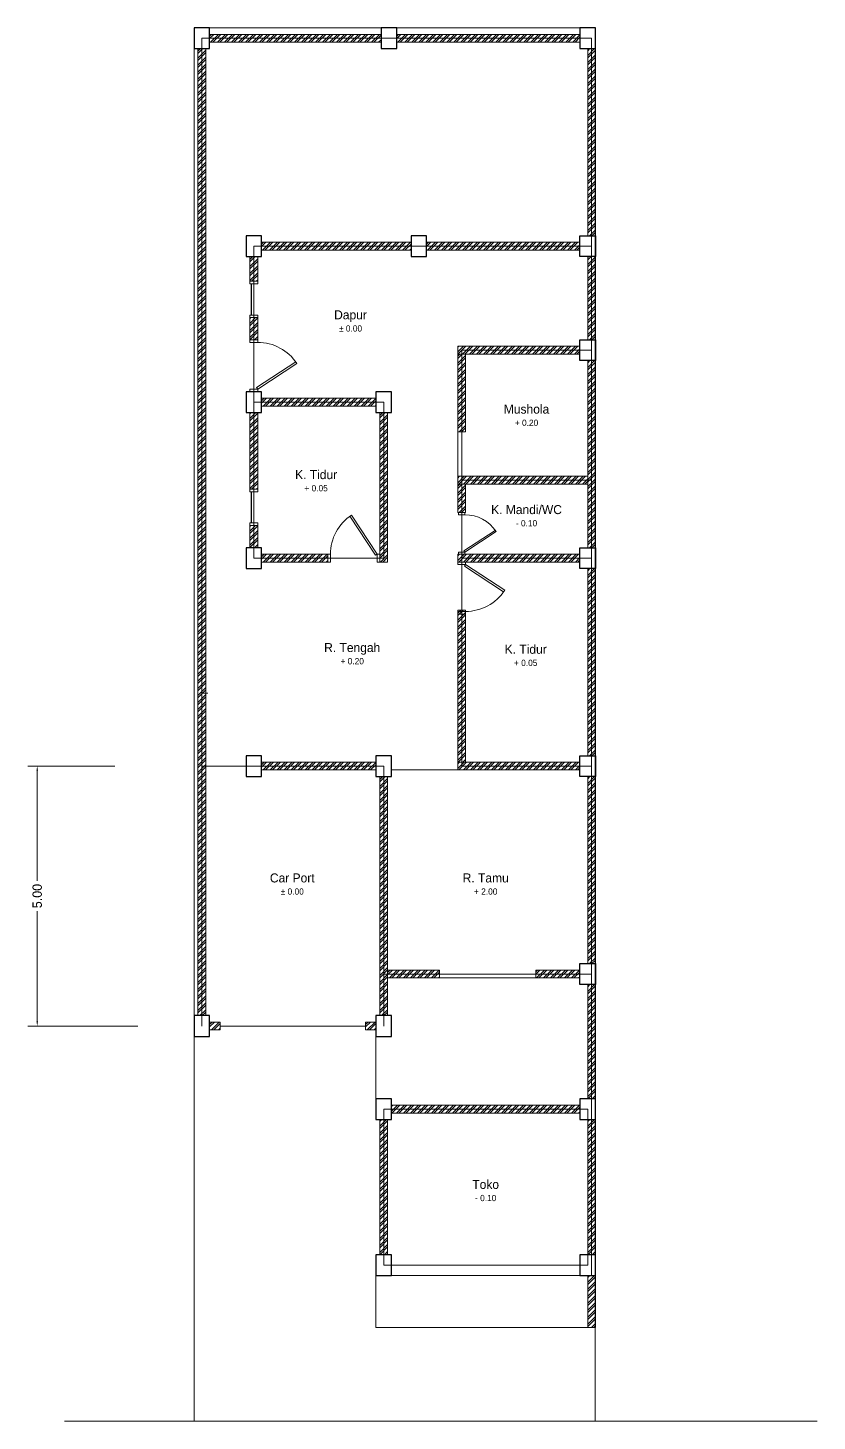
# Model space of a CAD drawing. Header units: millimetres. Extents: x 658 to 813, y 806 to 883.
# Drawn here: x 735.82 to 751, y 856 to 882.8 of the extents above; entities that cross this region are included whole.
import ezdxf

# ---------------------------------------------------------------- set-up
doc = ezdxf.new("R2010")
doc.units = ezdxf.units.MM
doc.header["$LTSCALE"] = 0.1
for name, color, linetype, lineweight in [('arsir', 14, 'Continuous', 0), ('standart', 7, 'Continuous', 9), ('Struktur', 6, 'Continuous', 30)]:
    doc.layers.add(name, color=color, linetype=linetype, lineweight=lineweight)
doc.dimstyles.new('Copy of skala 100', dxfattribs={"dimtxt": 0.18, "dimasz": 0.09, "dimexe": 0.18, "dimexo": 0.7, "dimgap": 0.05, "dimtad": 0, "dimtoh": 1, "dimzin": 0, "dimdsep": 46, "dimtxsty": 'Standard', "dimcen": 0.09, "dimclrd": 5, "dimclre": 5, "dimclrt": 4, "dimadec": 0, "dimazin": 0, "dimtfac": 1, "dimtofl": 0, "dimtmove": 0, "dimatfit": 3, "dimfxl": 1, "dimtolj": 1, "dimtzin": 0, "dimlwd": 9, "dimlwe": 9, "dimarcsym": 0})
pattern_1 = [(45, (-7734.55593, -3589.10585), (-0.0673519209, 0.0673519209), []), (45, (-7734.51103, -3589.10585), (-0.0673519209, 0.0673519209), [])]
pattern_2 = [(45, (-7734.55593, -3585.10585), (-0.0673519209, 0.0673519209), []), (45, (-7734.51103, -3585.10585), (-0.0673519209, 0.0673519209), [])]
pattern_3 = [(45, (-7727.05593, -3588.10585), (-0.0673519209, 0.0673519209), []), (45, (-7727.01103, -3588.10585), (-0.0673519209, 0.0673519209), [])]

# ---------------------------------------------------------------- blocks, each defined once
blk = doc.blocks.new('bfrg')
at = {"layer": 'standart', "color": 3}
blk.add_lwpolyline([(3175.164, 2936.018), (3174.67, 2935.266), (3174.701, 2935.245), (3175.194, 2935.997)], dxfattribs=at)
for points in [[(3174.62, 2935.116), (3174.67, 2935.116), (3174.67, 2935.266), (3174.62, 2935.266)], [(3175.62, 2935.116), (3175.57, 2935.116), (3175.57, 2935.266), (3175.62, 2935.266)]]:
    blk.add_lwpolyline(points, close=True, dxfattribs=at)
blk.add_arc((3174.67, 2935.266), 0.9, 0, 56.7111, dxfattribs=at)
blk = doc.blocks.new('*D5')
at = {"layer": 'Defpoints', "color": 0, "linetype": 'Continuous', "ltscale": 0.1}
for p in [(735.996, 868.599), (738.19, 868.599), (738.633, 863.599)]:
    blk.add_point(p, dxfattribs=at)
at = {"layer": 'standart', "color": 5, "linetype": 'Continuous', "lineweight": 9, "ltscale": 0.1}
for p, q in [((737.49, 868.599), (735.816, 868.599)), ((735.996, 868.509), (735.996, 866.389)), ((735.996, 863.689), (735.996, 865.809)), ((737.933, 863.599), (735.816, 863.599))]:
    blk.add_line(p, q, dxfattribs=at)
at = {"layer": 'standart', "color": 5, "linetype": 'Continuous', "ltscale": 0.1}
for points in [[(735.981, 868.509), (736.011, 868.509), (735.996, 868.599)], [(735.981, 863.689), (736.011, 863.689), (735.996, 863.599)]]:
    blk.add_solid(points, dxfattribs=at)
at = {"layer": 'standart', "color": 4, "linetype": 'Continuous', "ltscale": 0.1, "insert": (735.996, 866.099), "char_height": 0.18, "attachment_point": 5, "rotation": 90}
blk.add_mtext('\\A1;5.00', dxfattribs=at)

msp = doc.modelspace()

# ---------------------------------------------------------------- hatches: boundary and pattern name
at = {"layer": 'arsir', "linetype": 'Continuous', "ltscale": 0.3}
h = msp.add_hatch(dxfattribs=at)
h.set_pattern_fill('ANSI32', color=256, scale=0.01, style=0)
h.set_pattern_definition([(45, (-7735.03093, -3575.10585), (-0.0673519209, 0.0673519209), []), (45, (-7734.98603, -3575.10585), (-0.0673519209, 0.0673519209), [])])
edge = h.paths.add_edge_path()
edge.add_line((739.3133, 882.6738), (739.3133, 882.5238))
edge.add_line((742.6133, 882.6738), (742.6133, 882.5238))
edge.add_line((739.3133, 882.6738), (742.6133, 882.6738))
edge.add_line((739.3133, 882.5238), (742.6133, 882.5238))
h = msp.add_hatch(dxfattribs=at)
h.set_pattern_fill('ANSI32', color=256, scale=0.01, style=0)
h.set_pattern_definition([(45, (-7731.43093, -3575.10585), (-0.0673519209, 0.0673519209), []), (45, (-7731.38603, -3575.10585), (-0.0673519209, 0.0673519209), [])])
edge = h.paths.add_edge_path()
edge.add_line((742.9133, 882.6738), (742.9133, 882.5238))
edge.add_line((746.4383, 882.6738), (746.4383, 882.5238))
edge.add_line((742.9133, 882.6738), (746.4383, 882.6738))
edge.add_line((742.9133, 882.5238), (746.4383, 882.5238))
h = msp.add_hatch(dxfattribs=at)
h.set_pattern_fill('ANSI32', color=256, scale=0.01, style=0)
h.set_pattern_definition(pattern_1)
edge = h.paths.add_edge_path()
edge.add_line((739.0883, 863.7988), (739.2383, 863.7988))
edge.add_line((739.0883, 882.3988), (739.2383, 882.3988))
edge.add_line((739.0883, 863.7988), (739.0883, 882.3988))
edge.add_line((739.2383, 863.7988), (739.2383, 882.3988))
h = msp.add_hatch(dxfattribs=at)
h.set_pattern_fill('ANSI32', color=256, scale=0.01, style=0)
h.set_pattern_definition([(45, (-7727.05593, -3574.10585), (-0.0673519209, 0.0673519209), []), (45, (-7727.01103, -3574.10585), (-0.0673519209, 0.0673519209), [])])
edge = h.paths.add_edge_path()
edge.add_line((746.5883, 878.7988), (746.7383, 878.7988))
edge.add_line((746.5883, 882.3988), (746.7383, 882.3988))
edge.add_line((746.5883, 878.7988), (746.5883, 882.3988))
edge.add_line((746.7383, 878.7988), (746.7383, 882.3988))
h = msp.add_hatch(dxfattribs=at)
h.set_pattern_fill('ANSI32', color=256, scale=0.01, style=0)
h.set_pattern_definition([(45, (-7734.03093, -3579.10585), (-0.0673519209, 0.0673519209), []), (45, (-7733.98603, -3579.10585), (-0.0673519209, 0.0673519209), [])])
edge = h.paths.add_edge_path()
edge.add_line((740.3133, 878.6738), (740.3133, 878.5238))
edge.add_line((743.1883, 878.6738), (743.1883, 878.5238))
edge.add_line((740.3133, 878.6738), (743.1883, 878.6738))
edge.add_line((740.3133, 878.5238), (743.1883, 878.5238))
h = msp.add_hatch(dxfattribs=at)
h.set_pattern_fill('ANSI32', color=256, scale=0.01, style=0)
h.set_pattern_definition([(45, (-7730.85593, -3579.10585), (-0.0673519209, 0.0673519209), []), (45, (-7730.81103, -3579.10585), (-0.0673519209, 0.0673519209), [])])
edge = h.paths.add_edge_path()
edge.add_line((743.4883, 878.6738), (743.4883, 878.5238))
edge.add_line((746.4383, 878.6738), (746.4383, 878.5238))
edge.add_line((743.4883, 878.6738), (746.4383, 878.6738))
edge.add_line((743.4883, 878.5238), (746.4383, 878.5238))
h = msp.add_hatch(dxfattribs=at)
h.set_pattern_fill('ANSI32', color=256, scale=0.01, style=0)
h.set_pattern_definition([(45, (-7734.55593, -3584.01367), (-0.0673519209, 0.0673519209), []), (45, (-7734.51103, -3584.01367), (-0.0673519209, 0.0673519209), [])])
edge = h.paths.add_edge_path()
edge.add_line((740.0883, 877.9251), (740.2383, 877.9251))
edge.add_line((740.0883, 878.3988), (740.2383, 878.3988))
edge.add_line((740.0883, 877.9251), (740.0883, 878.3988))
edge.add_line((740.2383, 877.9251), (740.2383, 878.3988))
h = msp.add_hatch(dxfattribs=at)
h.set_pattern_fill('ANSI32', color=256, scale=0.01, style=0)
h.set_pattern_definition([(45, (-7727.05593, -3576.10585), (-0.0673519209, 0.0673519209), []), (45, (-7727.01103, -3576.10585), (-0.0673519209, 0.0673519209), [])])
edge = h.paths.add_edge_path()
edge.add_line((746.5883, 876.7988), (746.7383, 876.7988))
edge.add_line((746.5883, 878.3988), (746.7383, 878.3988))
edge.add_line((746.5883, 876.7988), (746.5883, 878.3988))
edge.add_line((746.7383, 876.7988), (746.7383, 878.3988))
h = msp.add_hatch(dxfattribs=at)
h.set_pattern_fill('ANSI32', color=256, scale=0.01, style=0)
h.set_pattern_definition(pattern_2)
edge = h.paths.add_edge_path()
edge.add_line((740.0883, 876.7988), (740.2383, 876.7988))
edge.add_line((740.0883, 877.2251), (740.2383, 877.2251))
edge.add_line((740.0883, 876.7988), (740.0883, 877.2251))
edge.add_line((740.2383, 876.7988), (740.2383, 877.2251))
h = msp.add_hatch(dxfattribs=at)
h.set_pattern_fill('ANSI32', color=256, scale=0.01, style=0)
h.set_pattern_definition([(45, (-7730.85593, -3581.10585), (-0.0673519209, 0.0673519209), []), (45, (-7730.81103, -3581.10585), (-0.0673519209, 0.0673519209), [])])
edge = h.paths.add_edge_path()
edge.add_line((744.0883, 876.6738), (744.0883, 876.5238))
edge.add_line((746.4383, 876.6738), (746.4383, 876.5238))
edge.add_line((744.0883, 876.6738), (746.4383, 876.6738))
edge.add_line((744.0883, 876.5238), (746.4383, 876.5238))
h = msp.add_hatch(dxfattribs=at)
h.set_pattern_fill('ANSI32', color=256, scale=0.01, style=0)
h.set_pattern_definition([(45, (-7730.55593, -3586.00585), (-0.0673519209, 0.0673519209), []), (45, (-7730.51103, -3586.00585), (-0.0673519209, 0.0673519209), [])])
edge = h.paths.add_edge_path()
edge.add_line((744.0883, 875.031), (744.2383, 875.031))
edge.add_line((744.0883, 876.5238), (744.2383, 876.5238))
edge.add_line((744.0883, 875.031), (744.0883, 876.5238))
edge.add_line((744.2383, 875.031), (744.2383, 876.5238))
h = msp.add_hatch(dxfattribs=at)
h.set_pattern_fill('ANSI32', color=256, scale=0.01, style=0)
h.set_pattern_definition([(45, (-7727.05593, -3580.10585), (-0.0673519209, 0.0673519209), []), (45, (-7727.01103, -3580.10585), (-0.0673519209, 0.0673519209), [])])
edge = h.paths.add_edge_path()
edge.add_line((746.5883, 872.7988), (746.7383, 872.7988))
edge.add_line((746.5883, 876.3988), (746.7383, 876.3988))
edge.add_line((746.5883, 872.7988), (746.5883, 876.3988))
edge.add_line((746.7383, 872.7988), (746.7383, 876.3988))
h = msp.add_hatch(dxfattribs=at)
h.set_pattern_fill('ANSI32', color=256, scale=0.01, style=0)
h.set_pattern_definition([(45, (-7734.55593, -3582.10585), (-0.0673519209, 0.0673519209), []), (45, (-7734.51103, -3582.10585), (-0.0673519209, 0.0673519209), [])])
edge = h.paths.add_edge_path()
edge.add_line((740.3133, 875.6738), (740.3133, 875.5238))
edge.add_line((742.5133, 875.6738), (742.5133, 875.5238))
edge.add_line((740.3133, 875.6738), (742.5133, 875.6738))
edge.add_line((740.3133, 875.5238), (742.5133, 875.5238))
h = msp.add_hatch(dxfattribs=at)
h.set_pattern_fill('ANSI32', color=256, scale=0.01, style=0)
h.set_pattern_definition([(45, (-7734.55593, -3588.01367), (-0.0673519209, 0.0673519209), []), (45, (-7734.51103, -3588.01367), (-0.0673519209, 0.0673519209), [])])
edge = h.paths.add_edge_path()
edge.add_line((740.0883, 873.9251), (740.2383, 873.9251))
edge.add_line((740.0883, 875.3988), (740.2383, 875.3988))
edge.add_line((740.0883, 873.9251), (740.0883, 875.3988))
edge.add_line((740.2383, 873.9251), (740.2383, 875.3988))
h = msp.add_hatch(dxfattribs=at)
h.set_pattern_fill('ANSI32', color=256, scale=0.01, style=0)
h.set_pattern_definition([(45, (-7732.05593, -3589.30585), (-0.0673519209, 0.0673519209), []), (45, (-7732.01103, -3589.30585), (-0.0673519209, 0.0673519209), [])])
edge = h.paths.add_edge_path()
edge.add_line((742.5883, 872.5238), (742.7383, 872.5238))
edge.add_line((742.5883, 875.3988), (742.7383, 875.3988))
edge.add_line((742.5883, 872.5238), (742.5883, 875.3988))
edge.add_line((742.7383, 872.5238), (742.7383, 875.3988))
h = msp.add_hatch(dxfattribs=at)
h.set_pattern_fill('ANSI32', color=256, scale=0.01, style=0)
h.set_pattern_definition([(45, (-7730.70593, -3583.60585), (-0.0673519209, 0.0673519209), []), (45, (-7730.66103, -3583.60585), (-0.0673519209, 0.0673519209), [])])
edge = h.paths.add_edge_path()
edge.add_line((744.0883, 874.1738), (744.0883, 874.0238))
edge.add_line((746.5883, 874.1738), (746.5883, 874.0238))
edge.add_line((744.0883, 874.1738), (746.5883, 874.1738))
edge.add_line((744.0883, 874.0238), (746.5883, 874.0238))
h = msp.add_hatch(dxfattribs=at)
h.set_pattern_fill('ANSI32', color=256, scale=0.01, style=0)
h.set_pattern_definition([(45, (-7730.55593, -3588.50585), (-0.0673519209, 0.0673519209), []), (45, (-7730.51103, -3588.50585), (-0.0673519209, 0.0673519209), [])])
edge = h.paths.add_edge_path()
edge.add_line((744.0883, 873.4738), (744.2383, 873.4738))
edge.add_line((744.0883, 874.0238), (744.2383, 874.0238))
edge.add_line((744.0883, 873.4738), (744.0883, 874.0238))
edge.add_line((744.2383, 873.4738), (744.2383, 874.0238))
h = msp.add_hatch(dxfattribs=at)
h.set_pattern_fill('ANSI32', color=256, scale=0.01, style=0)
h.set_pattern_definition(pattern_1)
edge = h.paths.add_edge_path()
edge.add_line((740.0883, 872.7988), (740.2383, 872.7988))
edge.add_line((740.0883, 873.2251), (740.2383, 873.2251))
edge.add_line((740.0883, 872.7988), (740.0883, 873.2251))
edge.add_line((740.2383, 872.7988), (740.2383, 873.2251))
h = msp.add_hatch(dxfattribs=at)
h.set_pattern_fill('ANSI32', color=256, scale=0.01, style=0)
h.set_pattern_definition(pattern_2)
edge = h.paths.add_edge_path()
edge.add_line((740.3133, 872.6738), (740.3133, 872.5238))
edge.add_line((741.5883, 872.6738), (741.5883, 872.5238))
edge.add_line((740.3133, 872.6738), (741.5883, 872.6738))
edge.add_line((740.3133, 872.5238), (741.5883, 872.5238))
h = msp.add_hatch(dxfattribs=at)
h.set_pattern_fill('ANSI32', color=256, scale=0.01, style=0)
h.set_pattern_definition([(45, (-7730.70593, -3585.10585), (-0.0673519209, 0.0673519209), []), (45, (-7730.66103, -3585.10585), (-0.0673519209, 0.0673519209), [])])
edge = h.paths.add_edge_path()
edge.add_line((744.0883, 872.6738), (744.0883, 872.5238))
edge.add_line((746.4383, 872.6738), (746.4383, 872.5238))
edge.add_line((744.0883, 872.6738), (746.4383, 872.6738))
edge.add_line((744.0883, 872.5238), (746.4383, 872.5238))
h = msp.add_hatch(dxfattribs=at)
h.set_pattern_fill('ANSI32', color=256, scale=0.01, style=0)
h.set_pattern_definition([(45, (-7727.05593, -3584.10585), (-0.0673519209, 0.0673519209), []), (45, (-7727.01103, -3584.10585), (-0.0673519209, 0.0673519209), [])])
edge = h.paths.add_edge_path()
edge.add_line((746.5883, 868.7988), (746.7383, 868.7988))
edge.add_line((746.5883, 872.3988), (746.7383, 872.3988))
edge.add_line((746.5883, 868.7988), (746.5883, 872.3988))
edge.add_line((746.7383, 868.7988), (746.7383, 872.3988))
h = msp.add_hatch(dxfattribs=at)
h.set_pattern_fill('ANSI32', color=256, scale=0.01, style=0)
h.set_pattern_definition([(45, (-7730.55593, -3593.10585), (-0.0673519209, 0.0673519209), []), (45, (-7730.51103, -3593.10585), (-0.0673519209, 0.0673519209), [])])
edge = h.paths.add_edge_path()
edge.add_line((744.0883, 868.6738), (744.2383, 868.6738))
edge.add_line((744.0883, 871.5988), (744.2383, 871.5988))
edge.add_line((744.0883, 868.6738), (744.0883, 871.5988))
edge.add_line((744.2383, 868.6738), (744.2383, 871.5988))
h = msp.add_hatch(dxfattribs=at)
h.set_pattern_fill('ANSI32', color=256, scale=0.01, style=0)
h.set_pattern_definition(pattern_1)
edge = h.paths.add_edge_path()
edge.add_line((740.3133, 868.6738), (740.3133, 868.5238))
edge.add_line((742.5133, 868.6738), (742.5133, 868.5238))
edge.add_line((740.3133, 868.6738), (742.5133, 868.6738))
edge.add_line((740.3133, 868.5238), (742.5133, 868.5238))
h = msp.add_hatch(dxfattribs=at)
h.set_pattern_fill('ANSI32', color=256, scale=0.01, style=0)
h.set_pattern_definition([(45, (-7730.70593, -3589.10585), (-0.0673519209, 0.0673519209), []), (45, (-7730.66103, -3589.10585), (-0.0673519209, 0.0673519209), [])])
edge = h.paths.add_edge_path()
edge.add_line((744.0883, 868.6738), (744.0883, 868.5238))
edge.add_line((746.4383, 868.6738), (746.4383, 868.5238))
edge.add_line((744.0883, 868.6738), (746.4383, 868.6738))
edge.add_line((744.0883, 868.5238), (746.4383, 868.5238))
h = msp.add_hatch(dxfattribs=at)
h.set_pattern_fill('ANSI32', color=256, scale=0.01, style=0)
h.set_pattern_definition([(45, (-7731.05593, -3589.10585), (-0.0673519209, 0.0673519209), []), (45, (-7731.01103, -3589.10585), (-0.0673519209, 0.0673519209), [])])
edge = h.paths.add_edge_path()
edge.add_line((742.5883, 863.7988), (742.7383, 863.7988))
edge.add_line((742.5883, 868.3988), (742.7383, 868.3988))
edge.add_line((742.5883, 863.7988), (742.5883, 868.3988))
edge.add_line((742.7383, 863.7988), (742.7383, 868.3988))
h = msp.add_hatch(dxfattribs=at)
h.set_pattern_fill('ANSI32', color=256, scale=0.01, style=0)
h.set_pattern_definition(pattern_3)
edge = h.paths.add_edge_path()
edge.add_line((746.5883, 864.7988), (746.7383, 864.7988))
edge.add_line((746.5883, 868.3988), (746.7383, 868.3988))
edge.add_line((746.5883, 864.7988), (746.5883, 868.3988))
edge.add_line((746.7383, 864.7988), (746.7383, 868.3988))
h = msp.add_hatch(dxfattribs=at)
h.set_pattern_fill('ANSI32', color=256, scale=0.01, style=0)
h.set_pattern_definition(pattern_3)
edge = h.paths.add_edge_path()
edge.add_line((746.5883, 864.7988), (746.7383, 864.7988))
edge.add_line((746.5883, 868.3988), (746.7383, 868.3988))
edge.add_line((746.5883, 864.7988), (746.5883, 868.3988))
edge.add_line((746.7383, 864.7988), (746.7383, 868.3988))
h = msp.add_hatch(dxfattribs=at)
h.set_pattern_fill('ANSI32', color=256, scale=0.01, style=0)
h.set_pattern_definition([(45, (-7732.13093, -3593.10585), (-0.0673519209, 0.0673519209), []), (45, (-7732.08603, -3593.10585), (-0.0673519209, 0.0673519209), [])])
edge = h.paths.add_edge_path()
edge.add_line((742.7383, 864.6738), (742.7383, 864.5238))
edge.add_line((743.7383, 864.6738), (743.7383, 864.5238))
edge.add_line((742.7383, 864.6738), (743.7383, 864.6738))
edge.add_line((742.7383, 864.5238), (743.7383, 864.5238))
h = msp.add_hatch(dxfattribs=at)
h.set_pattern_fill('ANSI32', color=256, scale=0.01, style=0)
h.set_pattern_definition([(45, (-7729.43093, -3593.10585), (-0.0673519209, 0.0673519209), []), (45, (-7729.38603, -3593.10585), (-0.0673519209, 0.0673519209), [])])
edge = h.paths.add_edge_path()
edge.add_line((745.5883, 864.6738), (745.5883, 864.5238))
edge.add_line((746.4383, 864.6738), (746.4383, 864.5238))
edge.add_line((745.5883, 864.6738), (746.4383, 864.6738))
edge.add_line((745.5883, 864.5238), (746.4383, 864.5238))
h = msp.add_hatch(dxfattribs=at)
h.set_pattern_fill('ANSI32', color=256, scale=0.01, style=0)
h.set_pattern_definition([(45, (-7727.05593, -3592.10585), (-0.0673519209, 0.0673519209), []), (45, (-7727.01103, -3592.10585), (-0.0673519209, 0.0673519209), [])])
edge = h.paths.add_edge_path()
edge.add_line((746.5883, 862.1988), (746.7383, 862.1988))
edge.add_line((746.5883, 864.3988), (746.7383, 864.3988))
edge.add_line((746.5883, 862.1988), (746.5883, 864.3988))
edge.add_line((746.7383, 862.1988), (746.7383, 864.3988))
h = msp.add_hatch(dxfattribs=at)
h.set_pattern_fill('ANSI32', color=256, scale=0.01, style=0)
h.set_pattern_definition([(45, (-7735.55593, -3594.10585), (-0.0673519209, 0.0673519209), []), (45, (-7735.51103, -3594.10585), (-0.0673519209, 0.0673519209), [])])
edge = h.paths.add_edge_path()
edge.add_line((739.3133, 863.6738), (739.3133, 863.5238))
edge.add_line((739.5133, 863.6738), (739.5133, 863.5238))
edge.add_line((739.3133, 863.6738), (739.5133, 863.6738))
edge.add_line((739.3133, 863.5238), (739.5133, 863.5238))
h = msp.add_hatch(dxfattribs=at)
h.set_pattern_fill('ANSI32', color=256, scale=0.01, style=0)
h.set_pattern_definition([(45, (-7732.55593, -3594.10585), (-0.0673519209, 0.0673519209), []), (45, (-7732.51103, -3594.10585), (-0.0673519209, 0.0673519209), [])])
edge = h.paths.add_edge_path()
edge.add_line((742.3133, 863.6738), (742.3133, 863.5238))
edge.add_line((742.5133, 863.6738), (742.5133, 863.5238))
edge.add_line((742.3133, 863.6738), (742.5133, 863.6738))
edge.add_line((742.3133, 863.5238), (742.5133, 863.5238))
h = msp.add_hatch(dxfattribs=at)
h.set_pattern_fill('ANSI32', color=256, scale=0.01, style=0)
h.set_pattern_definition([(45, (-7729.43093, -3595.70585), (-0.0673519209, 0.0673519209), []), (45, (-7729.38603, -3595.70585), (-0.0673519209, 0.0673519209), [])])
edge = h.paths.add_edge_path()
edge.add_line((742.8133, 862.0738), (742.8133, 861.9238))
edge.add_line((746.4383, 862.0738), (746.4383, 861.9238))
edge.add_line((742.8133, 862.0738), (746.4383, 862.0738))
edge.add_line((742.8133, 861.9238), (746.4383, 861.9238))
h = msp.add_hatch(dxfattribs=at)
h.set_pattern_fill('ANSI32', color=256, scale=0.01, style=0)
h.set_pattern_definition([(45, (-7732.05593, -3602.70585), (-0.0673519209, 0.0673519209), []), (45, (-7732.01103, -3602.70585), (-0.0673519209, 0.0673519209), [])])
edge = h.paths.add_edge_path()
edge.add_line((742.5883, 859.1988), (742.7383, 859.1988))
edge.add_line((742.5883, 861.7988), (742.7383, 861.7988))
edge.add_line((742.5883, 859.1988), (742.5883, 861.7988))
edge.add_line((742.7383, 859.1988), (742.7383, 861.7988))
h = msp.add_hatch(dxfattribs=at)
h.set_pattern_fill('ANSI32', color=256, scale=0.01, style=0)
h.set_pattern_definition([(45, (-7728.05593, -3602.70585), (-0.0673519209, 0.0673519209), []), (45, (-7728.01103, -3602.70585), (-0.0673519209, 0.0673519209), [])])
edge = h.paths.add_edge_path()
edge.add_line((746.5883, 859.1988), (746.7383, 859.1988))
edge.add_line((746.5883, 861.7988), (746.7383, 861.7988))
edge.add_line((746.5883, 859.1988), (746.5883, 861.7988))
edge.add_line((746.7383, 859.1988), (746.7383, 861.7988))
h = msp.add_hatch(dxfattribs=at)
h.set_pattern_fill('ANSI32', color=256, scale=0.01, style=0)
h.set_pattern_definition([(45, (-7728.05593, -3605.70585), (-0.0673519209, 0.0673519209), []), (45, (-7728.01103, -3605.70585), (-0.0673519209, 0.0673519209), [])])
edge = h.paths.add_edge_path()
edge.add_line((746.5883, 857.7988), (746.7383, 857.7988))
edge.add_line((746.5883, 858.7988), (746.7383, 858.7988))
edge.add_line((746.5883, 857.7988), (746.5883, 858.7988))
edge.add_line((746.7383, 857.7988), (746.7383, 858.7988))

# ---------------------------------------------------------------- linework, layer by layer
at = {"layer": 'standart', "color": 7, "linetype": 'Continuous', "ltscale": 0.3}
for p, q in [((739.1633, 878.5988), (739.1633, 882.5988)), ((739.1633, 882.5988), (746.6633, 882.5988)), ((746.6633, 882.5988), (746.6633, 858.7988)), ((739.1633, 875.5988), (739.1633, 878.5988)), ((740.1633, 878.5988), (746.6633, 878.5988)), ((740.1633, 872.5988), (740.1633, 878.5988)), ((744.1633, 876.5988), (744.1633, 868.5988)), ((744.1633, 876.5988), (746.6633, 876.5988)), ((739.1633, 872.5988), (739.1633, 875.5988)), ((740.1633, 875.5988), (742.6633, 875.5988)), ((742.6633, 872.5988), (742.6633, 875.5988)), ((744.1633, 874.0988), (746.6633, 874.0988)), ((739.1633, 868.5988), (739.1633, 872.5988)), ((740.1633, 872.5988), (742.6633, 872.5988)), ((744.1633, 872.5988), (746.6633, 872.5988)), ((739.1633, 869.9988), (739.2777, 869.9988)), ((739.1633, 863.5988), (739.1633, 868.5988)), ((739.1633, 868.5988), (742.6633, 868.5988)), ((742.6633, 863.5988), (742.6633, 868.5988)), ((744.1633, 868.5988), (746.6633, 868.5988)), ((746.6633, 864.5988), (742.6633, 864.5988))]:
    msp.add_line(p, q, dxfattribs=at)
at = {"layer": 'standart', "ltscale": 0.3}
for p, q in [((739.3133, 882.6738), (739.3133, 882.5988)), ((739.3133, 882.6738), (742.6133, 882.6738)), ((739.3133, 882.5238), (739.3133, 882.5988)), ((742.6133, 882.6738), (742.6133, 882.5988)), ((742.6133, 882.5238), (742.6133, 882.5988)), ((742.9133, 882.6738), (742.9133, 882.5988)), ((742.9133, 882.6738), (746.4383, 882.6738)), ((742.9133, 882.5238), (742.9133, 882.5988)), ((746.4383, 882.6738), (746.4383, 882.5988)), ((746.4383, 882.5238), (746.4383, 882.5988)), ((739.0883, 863.7988), (739.0883, 882.3988)), ((739.0883, 882.3988), (739.1633, 882.3988)), ((739.2383, 882.3988), (739.1633, 882.3988)), ((739.2383, 863.7988), (739.2383, 882.3988)), ((739.3133, 882.5238), (742.6133, 882.5238)), ((742.9133, 882.5238), (746.4383, 882.5238)), ((746.5883, 878.7988), (746.5883, 882.3988)), ((746.5883, 882.3988), (746.6633, 882.3988)), ((746.7383, 882.3988), (746.6633, 882.3988)), ((746.7383, 878.7988), (746.7383, 882.3988)), ((746.5883, 878.7988), (746.6633, 878.7988)), ((746.7383, 878.7988), (746.6633, 878.7988)), ((740.3133, 878.6738), (740.3133, 878.5988)), ((740.3133, 878.6738), (743.1883, 878.6738)), ((740.3133, 878.5238), (740.3133, 878.5988)), ((740.3133, 878.5238), (743.1883, 878.5238)), ((743.1883, 878.6738), (743.1883, 878.5988)), ((743.1883, 878.5238), (743.1883, 878.5988)), ((743.4883, 878.6738), (743.4883, 878.5988)), ((743.4883, 878.6738), (746.4383, 878.6738)), ((743.4883, 878.5238), (743.4883, 878.5988)), ((743.4883, 878.5238), (746.4383, 878.5238)), ((746.4383, 878.6738), (746.4383, 878.5988)), ((746.4383, 878.5238), (746.4383, 878.5988)), ((740.0883, 877.9251), (740.0883, 878.3988)), ((740.0883, 878.3988), (740.1633, 878.3988)), ((740.2383, 878.3988), (740.1633, 878.3988)), ((740.2383, 877.9251), (740.2383, 878.3988)), ((746.5883, 876.7988), (746.5883, 878.3988)), ((746.5883, 878.3988), (746.6633, 878.3988)), ((746.7383, 878.3988), (746.6633, 878.3988)), ((746.7383, 876.7988), (746.7383, 878.3988)), ((740.0883, 877.9251), (740.1633, 877.9251)), ((740.2383, 877.9251), (740.1633, 877.9251)), ((740.0883, 876.7988), (740.0883, 877.2251)), ((740.0883, 877.2251), (740.1633, 877.2251)), ((740.2383, 877.2251), (740.1633, 877.2251)), ((740.2383, 876.7988), (740.2383, 877.2251)), ((740.0883, 876.7988), (740.1633, 876.7988)), ((740.2383, 876.7988), (740.1633, 876.7988)), ((744.0883, 876.6738), (744.0883, 876.5988)), ((744.0883, 876.6738), (746.4383, 876.6738)), ((746.4383, 876.6738), (746.4383, 876.5988)), ((746.5883, 876.7988), (746.6633, 876.7988)), ((746.7383, 876.7988), (746.6633, 876.7988)), ((744.0883, 876.5238), (744.0883, 876.5988)), ((744.0883, 876.5238), (746.4383, 876.5238)), ((744.0883, 875.031), (744.0883, 876.5238)), ((744.0883, 876.5238), (744.1633, 876.5238)), ((744.2383, 876.5238), (744.1633, 876.5238)), ((744.2383, 875.031), (744.2383, 876.5238)), ((746.4383, 876.5238), (746.4383, 876.5988)), ((746.5883, 872.7988), (746.5883, 876.3988)), ((746.5883, 876.3988), (746.6633, 876.3988)), ((746.7383, 876.3988), (746.6633, 876.3988)), ((746.7383, 872.7988), (746.7383, 876.3988)), ((740.3133, 875.6738), (740.3133, 875.5988)), ((740.3133, 875.6738), (742.5133, 875.6738)), ((740.3133, 875.5238), (740.3133, 875.5988)), ((742.5133, 875.6738), (742.5133, 875.5988)), ((742.5133, 875.5238), (742.5133, 875.5988)), ((740.0883, 873.9251), (740.0883, 875.3988)), ((740.0883, 875.3988), (740.1633, 875.3988)), ((740.2383, 875.3988), (740.1633, 875.3988)), ((740.2383, 873.9251), (740.2383, 875.3988)), ((740.3133, 875.5238), (742.5133, 875.5238)), ((742.5883, 872.5238), (742.5883, 875.3988)), ((742.5883, 875.3988), (742.6633, 875.3988)), ((742.7383, 875.3988), (742.6633, 875.3988)), ((742.7383, 872.5238), (742.7383, 875.3988)), ((744.0883, 875.031), (744.1633, 875.031)), ((744.2383, 875.031), (744.1633, 875.031)), ((744.0883, 874.1738), (744.0883, 874.0988)), ((744.0883, 874.1738), (746.5883, 874.1738)), ((744.0883, 874.0238), (744.0883, 874.0988)), ((744.0883, 874.0238), (746.5883, 874.0238)), ((744.0883, 873.4738), (744.0883, 874.0238)), ((744.0883, 874.0238), (744.1633, 874.0238)), ((744.2383, 874.0238), (744.1633, 874.0238)), ((744.2383, 873.4738), (744.2383, 874.0238)), ((746.5883, 874.1738), (746.5883, 874.0988)), ((746.5883, 874.0238), (746.5883, 874.0988)), ((740.0883, 873.9251), (740.1633, 873.9251)), ((740.2383, 873.9251), (740.1633, 873.9251)), ((744.0883, 873.4738), (744.1633, 873.4738)), ((744.2383, 873.4738), (744.1633, 873.4738)), ((740.0883, 872.7988), (740.0883, 873.2251)), ((740.0883, 873.2251), (740.1633, 873.2251)), ((740.2383, 873.2251), (740.1633, 873.2251)), ((740.2383, 872.7988), (740.2383, 873.2251)), ((740.0883, 872.7988), (740.1633, 872.7988)), ((740.2383, 872.7988), (740.1633, 872.7988)), ((740.3133, 872.6738), (740.3133, 872.5988)), ((740.3133, 872.6738), (741.5883, 872.6738)), ((741.5883, 872.6738), (741.5883, 872.5988)), ((744.0883, 872.6738), (744.0883, 872.5988)), ((744.0883, 872.6738), (746.4383, 872.6738)), ((746.4383, 872.6738), (746.4383, 872.5988)), ((746.5883, 872.7988), (746.6633, 872.7988)), ((746.7383, 872.7988), (746.6633, 872.7988)), ((740.3133, 872.5238), (740.3133, 872.5988)), ((740.3133, 872.5238), (741.5883, 872.5238)), ((741.5883, 872.5238), (741.5883, 872.5988)), ((742.5883, 872.5238), (742.6633, 872.5238)), ((742.7383, 872.5238), (742.6633, 872.5238)), ((744.0883, 872.5238), (744.0883, 872.5988)), ((744.0883, 872.5238), (746.4383, 872.5238)), ((746.4383, 872.5238), (746.4383, 872.5988)), ((746.5883, 868.7988), (746.5883, 872.3988)), ((746.5883, 872.3988), (746.6633, 872.3988)), ((746.7383, 872.3988), (746.6633, 872.3988)), ((746.7383, 868.7988), (746.7383, 872.3988)), ((744.0883, 868.6738), (744.0883, 871.5988)), ((744.0883, 871.5988), (744.1633, 871.5988)), ((744.2383, 871.5988), (744.1633, 871.5988)), ((744.2383, 868.6738), (744.2383, 871.5988)), ((740.3133, 868.6738), (740.3133, 868.5988)), ((740.3133, 868.6738), (742.5133, 868.6738)), ((740.3133, 868.5238), (740.3133, 868.5988)), ((742.5133, 868.6738), (742.5133, 868.5988)), ((742.5133, 868.5238), (742.5133, 868.5988)), ((744.0883, 868.6738), (744.0883, 868.5988)), ((744.0883, 868.6738), (746.4383, 868.6738)), ((744.0883, 868.6738), (744.1633, 868.6738)), ((744.0883, 868.5238), (744.0883, 868.5988)), ((744.2383, 868.6738), (744.1633, 868.6738)), ((746.4383, 868.6738), (746.4383, 868.5988)), ((746.4383, 868.5238), (746.4383, 868.5988)), ((746.5883, 868.7988), (746.6633, 868.7988)), ((746.7383, 868.7988), (746.6633, 868.7988)), ((740.3133, 868.5238), (742.5133, 868.5238)), ((742.5883, 863.7988), (742.5883, 868.3988)), ((742.5883, 868.3988), (742.6633, 868.3988)), ((742.7383, 868.3988), (742.6633, 868.3988)), ((742.7383, 863.7988), (742.7383, 868.3988)), ((744.0883, 868.5238), (746.4383, 868.5238)), ((746.5883, 864.7988), (746.5883, 868.3988)), ((746.5883, 868.3988), (746.6633, 868.3988)), ((746.5883, 864.7988), (746.5883, 868.3988)), ((746.5883, 868.3988), (746.6633, 868.3988)), ((746.7383, 868.3988), (746.6633, 868.3988)), ((746.7383, 868.3988), (746.6633, 868.3988)), ((746.7383, 864.7988), (746.7383, 868.3988)), ((746.7383, 864.7988), (746.7383, 868.3988)), ((742.7383, 864.6738), (742.7383, 864.5988)), ((742.7383, 864.6738), (743.7383, 864.6738)), ((742.7383, 864.5238), (742.7383, 864.5988)), ((743.7383, 864.6738), (743.7383, 864.5988)), ((743.7383, 864.5238), (743.7383, 864.5988)), ((745.5883, 864.6738), (745.5883, 864.5988)), ((745.5883, 864.6738), (746.4383, 864.6738)), ((745.5883, 864.5238), (745.5883, 864.5988)), ((746.4383, 864.6738), (746.4383, 864.5988)), ((746.4383, 864.5238), (746.4383, 864.5988)), ((746.5883, 864.7988), (746.6633, 864.7988)), ((746.5883, 864.7988), (746.6633, 864.7988)), ((746.7383, 864.7988), (746.6633, 864.7988)), ((746.7383, 864.7988), (746.6633, 864.7988)), ((742.7383, 864.5238), (743.7383, 864.5238)), ((745.5883, 864.5238), (746.4383, 864.5238)), ((746.5883, 862.1988), (746.5883, 864.3988)), ((746.5883, 864.3988), (746.6633, 864.3988)), ((746.7383, 864.3988), (746.6633, 864.3988)), ((746.7383, 862.1988), (746.7383, 864.3988)), ((739.0883, 863.7988), (739.1633, 863.7988)), ((739.2383, 863.7988), (739.1633, 863.7988)), ((742.5883, 863.7988), (742.6633, 863.7988)), ((742.7383, 863.7988), (742.6633, 863.7988)), ((739.3133, 863.6738), (739.3133, 863.5988)), ((739.3133, 863.6738), (739.5133, 863.6738)), ((739.3133, 863.5238), (739.3133, 863.5988)), ((739.3133, 863.5238), (739.5133, 863.5238)), ((739.5133, 863.6738), (739.5133, 863.5988)), ((739.5133, 863.5238), (739.5133, 863.5988)), ((742.3133, 863.6738), (742.3133, 863.5988)), ((742.3133, 863.6738), (742.5133, 863.6738)), ((742.3133, 863.5238), (742.3133, 863.5988)), ((742.3133, 863.5238), (742.5133, 863.5238)), ((742.5133, 863.6738), (742.5133, 863.5988)), ((742.5133, 863.5238), (742.5133, 863.5988)), ((746.5883, 862.1988), (746.6633, 862.1988)), ((746.7383, 862.1988), (746.6633, 862.1988)), ((742.8133, 862.0738), (742.8133, 861.9988)), ((742.8133, 862.0738), (746.4383, 862.0738)), ((742.8133, 861.9238), (742.8133, 861.9988)), ((742.8133, 861.9238), (746.4383, 861.9238)), ((746.4383, 862.0738), (746.4383, 861.9988)), ((746.4383, 861.9238), (746.4383, 861.9988)), ((742.5883, 859.1988), (742.5883, 861.7988)), ((742.5883, 861.7988), (742.6633, 861.7988)), ((742.7383, 861.7988), (742.6633, 861.7988)), ((742.7383, 859.1988), (742.7383, 861.7988)), ((746.5883, 859.1988), (746.5883, 861.7988)), ((746.5883, 861.7988), (746.6633, 861.7988)), ((746.7383, 861.7988), (746.6633, 861.7988)), ((746.7383, 859.1988), (746.7383, 861.7988)), ((742.5883, 859.1988), (742.6633, 859.1988)), ((742.7383, 859.1988), (742.6633, 859.1988)), ((746.5883, 859.1988), (746.6633, 859.1988)), ((746.7383, 859.1988), (746.6633, 859.1988)), ((746.5883, 857.7988), (746.5883, 858.7988)), ((746.5883, 858.7988), (746.6633, 858.7988)), ((746.7383, 858.7988), (746.6633, 858.7988)), ((746.7383, 857.7988), (746.7383, 858.7988)), ((746.5883, 857.7988), (746.6633, 857.7988)), ((746.7383, 857.7988), (746.6633, 857.7988))]:
    msp.add_line(p, q, dxfattribs=at)
at = {"layer": 'standart', "color": 3, "linetype": 'Continuous', "lineweight": 30, "ltscale": 0.01}
for p, q in [((740.1222, 877.2751), (740.1222, 877.8751)), ((740.1222, 873.2751), (740.1222, 873.8751))]:
    msp.add_line(p, q, dxfattribs=at)
at = {"layer": 'standart', "linetype": 'Continuous', "ltscale": 0.3}
for p, q in [((744.0883, 874.1738), (744.0883, 876.5238)), ((743.7383, 864.5238), (745.5883, 864.5238)), ((751.0036, 855.9988), (736.5207, 855.9988))]:
    msp.add_line(p, q, dxfattribs=at)
at = {"layer": 'standart', "linetype": 'Continuous', "ltscale": 0.1}
for p, q in [((744.0883, 868.5238), (742.8133, 868.5238)), ((739.5133, 863.5988), (742.3133, 863.5988)), ((742.5133, 862.1988), (742.5133, 863.3988)), ((742.8133, 858.7988), (746.4383, 858.7988))]:
    msp.add_line(p, q, dxfattribs=at)
at = {"layer": 'standart', "color": 5, "linetype": 'Continuous', "ltscale": 0.1}
msp.add_lwpolyline([(739.0133, 882.7988), (746.7341, 882.7988), (746.7341, 855.9988), (739.0133, 855.9988)], close=True, dxfattribs=at)
at = {"layer": 'standart', "color": 3}
for points in [[(740.0883, 877.9251), (740.0883, 877.8751), (740.2383, 877.8751), (740.2383, 877.9251)], [(740.0883, 877.2251), (740.0883, 877.2751), (740.2383, 877.2751), (740.2383, 877.2251)], [(740.0883, 873.9251), (740.0883, 873.8751), (740.2383, 873.8751), (740.2383, 873.9251)], [(740.0883, 873.2251), (740.0883, 873.2751), (740.2383, 873.2751), (740.2383, 873.2251)]]:
    msp.add_lwpolyline(points, close=True, dxfattribs=at)
at = {"layer": 'standart', "linetype": 'Continuous', "ltscale": 0.3}
msp.add_lwpolyline([(742.6633, 861.9988), (746.5883, 861.9988), (746.5883, 858.9988), (742.6633, 858.9988)], close=True, dxfattribs=at)
at = {"layer": 'standart', "linetype": 'Continuous', "ltscale": 0.1}
msp.add_lwpolyline([(742.5133, 858.7988), (742.5133, 857.7988), (746.5883, 857.7988)], dxfattribs=at)
at = {"layer": 'Struktur', "linetype": 'Continuous', "ltscale": 0.3}
for points in [[(739.0133, 882.3988), (739.3133, 882.3988), (739.3133, 882.7988), (739.0133, 882.7988)], [(742.6133, 882.3988), (742.9133, 882.3988), (742.9133, 882.7988), (742.6133, 882.7988)], [(746.4383, 882.3988), (746.7383, 882.3988), (746.7383, 882.7988), (746.4383, 882.7988)], [(740.0133, 878.3988), (740.3133, 878.3988), (740.3133, 878.7988), (740.0133, 878.7988)], [(743.1883, 878.3988), (743.4883, 878.3988), (743.4883, 878.7988), (743.1883, 878.7988)], [(746.7383, 878.3988), (746.4383, 878.3988), (746.4383, 878.7988), (746.7383, 878.7988)], [(746.7383, 876.3988), (746.4383, 876.3988), (746.4383, 876.7988), (746.7383, 876.7988)], [(740.0133, 875.3988), (740.3133, 875.3988), (740.3133, 875.7988), (740.0133, 875.7988)], [(742.5133, 875.3988), (742.8133, 875.3988), (742.8133, 875.7988), (742.5133, 875.7988)], [(740.0133, 872.3988), (740.3133, 872.3988), (740.3133, 872.7988), (740.0133, 872.7988)], [(746.7383, 872.3988), (746.4383, 872.3988), (746.4383, 872.7988), (746.7383, 872.7988)], [(740.0133, 868.3988), (740.3133, 868.3988), (740.3133, 868.7988), (740.0133, 868.7988)], [(742.5133, 868.3988), (742.8133, 868.3988), (742.8133, 868.7988), (742.5133, 868.7988)], [(746.7383, 868.3988), (746.4383, 868.3988), (746.4383, 868.7988), (746.7383, 868.7988)], [(746.7383, 864.3988), (746.4383, 864.3988), (746.4383, 864.7988), (746.7383, 864.7988)], [(739.0133, 863.3988), (739.3133, 863.3988), (739.3133, 863.7988), (739.0133, 863.7988)], [(742.5133, 863.3988), (742.8133, 863.3988), (742.8133, 863.7988), (742.5133, 863.7988)], [(742.5133, 861.7988), (742.8133, 861.7988), (742.8133, 862.1988), (742.5133, 862.1988)], [(746.4383, 861.7988), (746.7383, 861.7988), (746.7383, 862.1988), (746.4383, 862.1988)], [(742.5133, 858.7988), (742.8133, 858.7988), (742.8133, 859.1988), (742.5133, 859.1988)], [(746.4383, 858.7988), (746.7383, 858.7988), (746.7383, 859.1988), (746.4383, 859.1988)]]:
    msp.add_lwpolyline(points, close=True, dxfattribs=at)

# ---------------------------------------------------------------- block references
at = {"layer": 'standart', "xscale": -1, "rotation": 270}
msp.add_blockref('bfrg', (-2195.0273, -2298.8211), dxfattribs=at)
at = {"layer": 'standart', "xscale": -1}
msp.add_blockref('bfrg', (3917.2082, -2062.5918), dxfattribs=at)
at = {"layer": 'standart', "xscale": -0.8000000000001819, "yscale": 0.8000000000001819, "zscale": 0.8, "rotation": 270}
msp.add_blockref('bfrg', (-1603.9892, -1667.0221), dxfattribs=at)
at = {"layer": 'standart', "rotation": 270}
msp.add_blockref('bfrg', (-2191.0273, 4047.1437), dxfattribs=at)

# ---------------------------------------------------------------- texts
at = {"layer": 'standart', "color": 7, "linetype": 'Continuous', "ltscale": 0.3, "char_height": 0.172872, "attachment_point": 2}
for s, insert, width in [('Dapur\\P{\\H0.6942x;\\C1;%%P 0.00}', (742.0245, 877.3652), 1.662745), ('Mushola\\P{\\H0.6942x;\\C1;+ 0.20}', (745.4115, 875.5514), 1.456416), ('K. Tidur\\P{\\H0.6942x;\\C1;+ 0.05}', (741.3625, 874.2916), 1.156443), ('K. Mandi/WC\\P{\\H0.6942x;\\C1;- 0.10}', (745.4115, 873.6189), 1.456416), ('R. Tengah\\P{\\H0.6942x;\\C1;+ 0.20}', (742.0573, 870.9652), 1.662745), ('K. Tidur\\P{\\H0.6942x;\\C1;+ 0.05}', (745.3955, 870.9326), 1.156443), ('Car Port\\P{\\H0.6942x;\\C1;%%P 0.00}', (740.9034, 866.534), 1.156443), ('R. Tamu\\P{\\H0.6942x;\\C1;+ 2.00}', (744.6256, 866.534), 1.156443), ('Toko\\P{\\H0.6942x;\\C1;- 0.10}', (744.6256, 860.6384), 1.156443)]:
    msp.add_mtext(s, dxfattribs=dict(at, insert=insert, width=width))

# ---------------------------------------------------------------- dimensions: what is measured, and where the dimension line sits
at = {"layer": 'standart', "linetype": 'Continuous', "ltscale": 0.1}
dim = msp.add_linear_dim(base=(735.9956, 868.5988), p1=(738.6326, 863.5988), p2=(738.19, 868.5988), angle=90, dimstyle='Copy of skala 100', dxfattribs=at)
dim.commit()
dim.dimension.update_dxf_attribs({"geometry": '*D5', "text_midpoint": (735.9956, 866.0988)})

doc.saveas('drawing.dxf')
